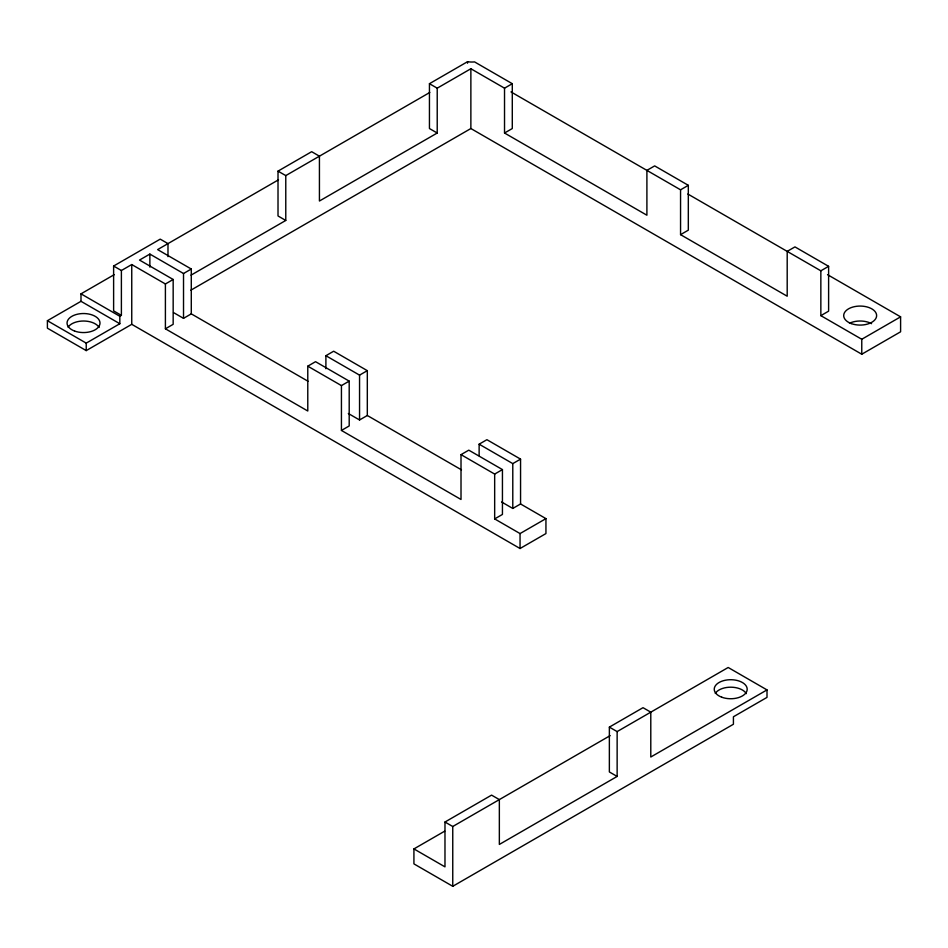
<?xml version="1.0" encoding="UTF-8"?>
<svg xmlns="http://www.w3.org/2000/svg" width="948" height="948" viewBox="0 0 948 948"><rect width="100%" height="100%" fill="white"/><g stroke="black" fill="none" stroke-linecap="round" stroke-linejoin="round"><path stroke-width="1.42" d="M165.402 283.973L165.402 328.802L173.164 324.323L173.164 279.482L165.402 283.973L131.748 264.539L121.391 270.512L121.391 315.352L113.618 310.873L113.618 266.033L160.224 239.133L167.986 243.612L167.986 256.635M278.013 171.126L285.775 175.605L285.775 220.446L278.013 215.966L278.013 171.126L311.667 151.692L319.429 156.183L319.429 201.023L437.218 133.016L437.218 88.176L470.872 68.742L504.526 88.176L512.287 83.697L512.287 128.537L504.526 133.016L504.526 88.176M437.218 133.016L429.444 128.537L429.444 83.697L467.53 61.703A16.472 9.516 0 0 0 474.557 61.904L512.287 83.697M80.995 293.844L119.827 316.265L119.827 323.73L80.995 301.31L80.995 293.844L114.341 274.588M308.017 381.25L191.283 313.859L191.283 269.019L183.521 273.51L149.867 254.076L139.51 260.06L173.164 279.482M278.499 179.812L157.629 249.597L191.283 269.019M285.775 175.605L429.823 92.442M501.575 501.966L512.785 508.448L520.559 503.969L545.941 518.627L545.941 533.57L520.049 548.513L131.748 324.323L86.232 350.606L47.4 328.186L47.4 320.708L80.995 301.31M119.827 316.265L121.391 315.352M191.034 275.145L285.775 220.446M47.4 320.708L86.232 343.129L119.827 323.73M190.868 290.183L470.872 128.537L861.768 354.22L900.6 331.8L900.6 316.845L827.545 274.671M173.543 312.591L183.521 318.35L191.283 313.859M307.78 366.177L315.542 361.686L349.196 381.12L349.196 425.96L341.434 430.439L341.434 385.599L307.78 366.177L307.78 411.005L165.402 328.802M325.899 368.725L325.899 355.713L333.66 351.222L367.314 370.656L367.314 415.497L461.463 469.841M341.434 385.599L349.196 381.12M325.899 355.713L359.553 375.135L367.314 370.656M680.557 189.813L688.319 185.322L688.319 230.163L680.557 234.654L680.557 189.813L510.984 91.909M348.331 413.506L359.553 419.976L367.314 415.497M461.012 454.637L468.786 450.158L502.44 469.592L502.44 514.432L494.666 518.912L494.666 474.071L461.012 454.637L461.012 499.478L341.434 430.439M479.131 455.751L479.131 444.185L486.905 439.694L520.559 459.128L520.559 503.969M820.85 270.808L828.611 266.329L828.611 311.157L820.85 315.648L820.85 270.808L687.845 194.02M494.666 474.071L502.44 469.592M479.131 444.185L512.785 463.608L520.559 459.128M494.666 518.912L520.049 533.57L545.941 518.627M820.85 315.648L861.768 339.266L900.6 316.845M617.136 731.595L728.183 667.487L767.003 689.907L767.003 697.384L733.42 716.771L733.42 724.248L452.753 886.297L413.921 863.877L413.921 848.922L444.979 866.863L444.979 822.023L491.574 795.123L499.347 799.602L499.347 844.443L617.136 776.436L617.136 731.595L609.363 727.116L609.363 771.956L617.136 776.436M609.363 727.116L643.017 707.682L650.79 712.173L650.79 757.014L767.003 689.907M413.921 848.922L444.707 831.159M444.979 822.023L452.753 826.502L610.168 735.624M688.319 185.322L654.665 165.9L646.903 170.379L646.903 215.22L504.526 133.016M828.611 266.329L794.957 246.895L787.196 251.374L787.196 296.214L680.557 234.654M429.444 83.697L437.218 88.176M113.618 266.033L121.391 270.512M861.768 339.266L861.768 354.22M520.049 533.57L520.049 548.513M512.785 463.608L512.785 508.448M470.872 68.742L470.872 128.537M467.53 61.703L467.53 63.208M452.753 826.502L452.753 886.297M359.553 375.135L359.553 419.976M183.521 273.51L183.521 318.35M149.867 254.076L149.867 267.099M131.748 264.539L131.748 324.323M86.232 343.129L86.232 350.606M68.078 327.214A16.472 9.516 0 0 1 83.756 321.017A16.472 9.516 0 0 1 99.125 327.463M849.479 323.268A16.472 9.516 0 0 1 871.579 323.671M715.266 693.391A16.472 9.516 0 0 1 730.944 687.193A16.472 9.516 0 0 1 746.313 693.64M851.209 323.564A16.472 9.516 0 0 0 876.604 316.051A16.472 9.516 0 0 0 852.631 307.116A16.472 9.516 0 0 0 851.209 323.564M74.584 331.042A16.472 9.516 0 0 0 99.978 323.529A16.472 9.516 0 0 0 76.006 314.582A16.472 9.516 0 0 0 74.584 331.042M721.772 697.218A16.472 9.516 0 0 0 747.166 689.694A16.472 9.516 0 0 0 723.194 680.759A16.472 9.516 0 0 0 721.772 697.218"/></g></svg>
